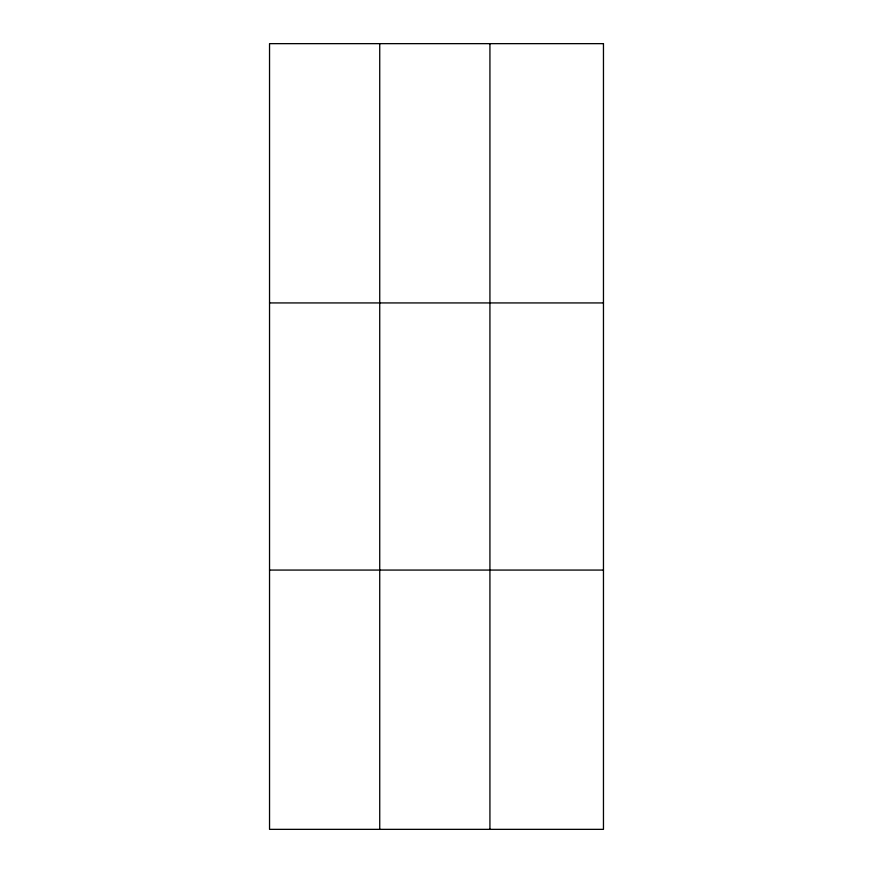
<?xml version="1.0" encoding="UTF-8"?>
<svg xmlns="http://www.w3.org/2000/svg" width="873" height="873" viewBox="0 0 873 873"><rect width="100%" height="100%" fill="white"/><g stroke="black" fill="none" stroke-linecap="round" stroke-linejoin="round"><path stroke-width="1.31" d="M379.733 829.35L379.733 43.65M489.928 829.35L489.928 43.65M269.539 302.931L603.461 302.931M269.539 570.069L603.461 570.069M603.461 43.65L603.461 829.35L269.539 829.35L269.539 43.65L603.461 43.65"/></g></svg>
